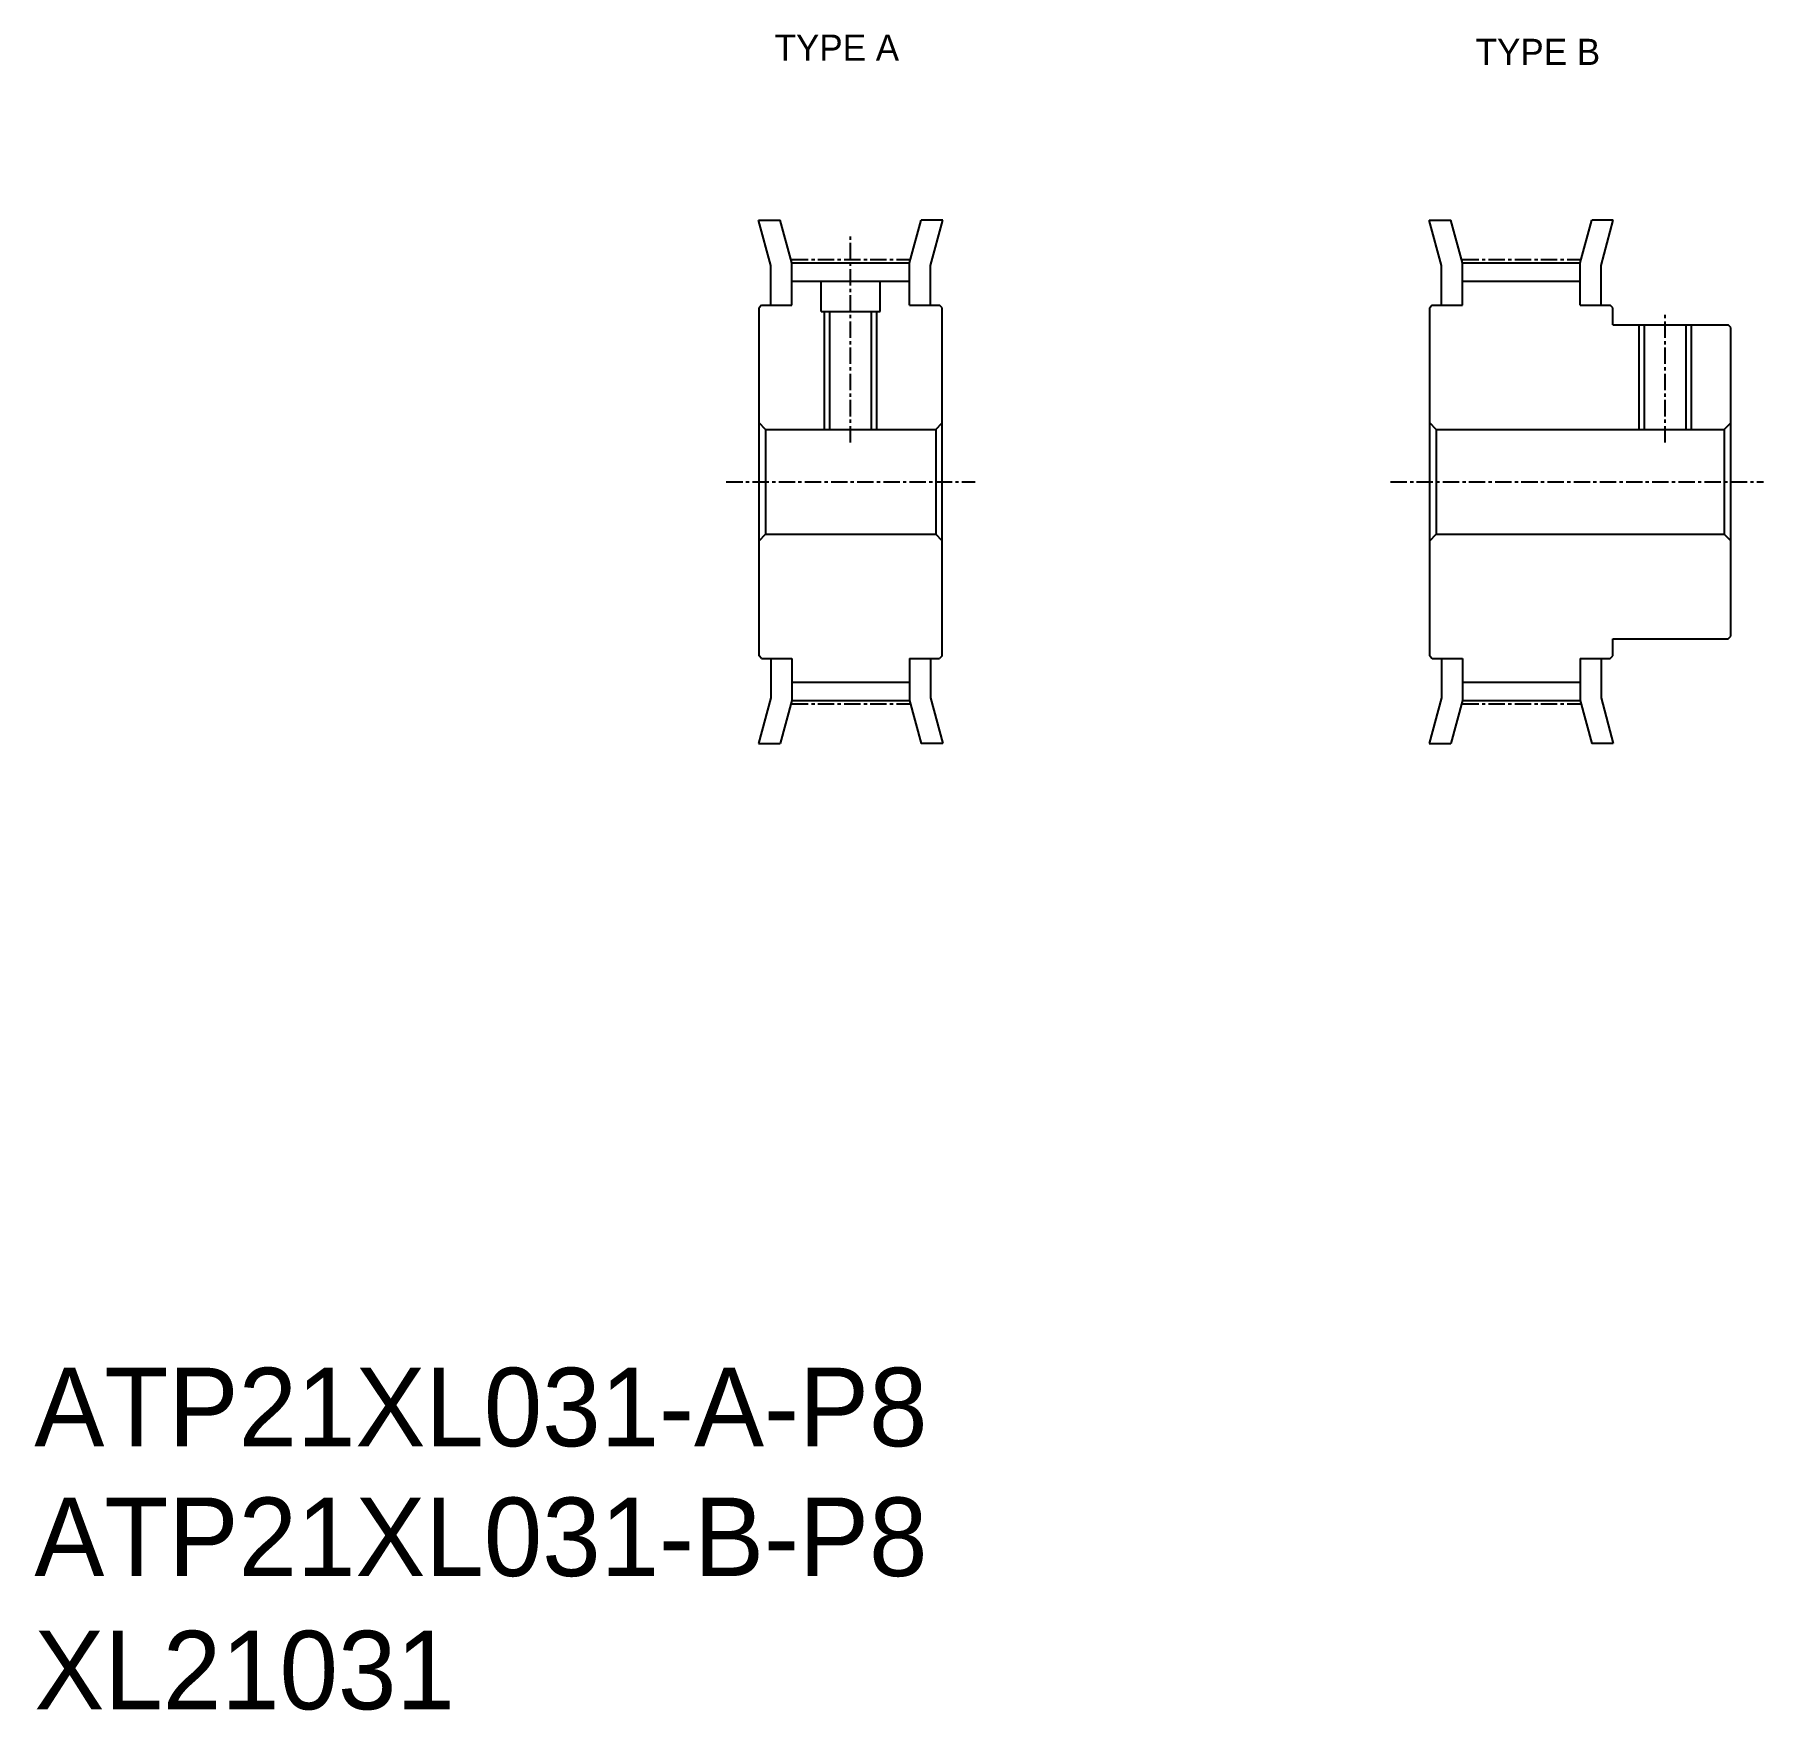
# Model space of a CAD drawing. Extents: x -286 to -154, y -61 to 67.
import ezdxf

# ---------------------------------------------------------------- set-up
doc = ezdxf.new("R2010")
doc.units = 0
doc.linetypes.add('CENTER', pattern=[2, 1.25, -0.25, 0.25, -0.25])
doc.layers.get('0').update_dxf_attribs({"linetype": 'CONTINUOUS'})
doc.layers.add('CENTER', color=1, linetype='CENTER')

msp = doc.modelspace()

# ---------------------------------------------------------------- linework, layer by layer
for p, q in [((-229.72, 49.51), (-230.66, 52.99)), ((-230.66, 52.99), (-229, 52.99)), ((-228.12, 49.72), (-229, 52.99)), ((-219.12, 49.72), (-218.24, 52.99)), ((-216.59, 52.99), (-218.24, 52.99)), ((-217.52, 49.51), (-216.59, 52.99)), ((-178.48, 49.51), (-179.42, 52.99)), ((-179.42, 52.99), (-177.76, 52.99)), ((-176.88, 49.72), (-177.76, 52.99)), ((-167.88, 49.72), (-167, 52.99)), ((-165.35, 52.99), (-167, 52.99)), ((-166.28, 49.51), (-165.35, 52.99)), ((-229.72, 46.49), (-229.72, 49.51)), ((-228.12, 49.72), (-219.12, 49.72)), ((-228.12, 46.49), (-228.12, 49.72)), ((-219.12, 46.49), (-219.12, 49.72)), ((-217.52, 46.49), (-217.52, 49.51)), ((-178.48, 46.49), (-178.48, 49.51)), ((-176.88, 49.72), (-167.88, 49.72)), ((-176.88, 46.49), (-176.88, 49.72)), ((-167.88, 46.49), (-167.88, 49.72)), ((-166.28, 46.49), (-166.28, 49.51)), ((-228.12, 48.32), (-219.12, 48.32)), ((-225.87, 45.99), (-225.87, 48.32)), ((-221.37, 45.99), (-221.37, 48.32)), ((-176.88, 48.32), (-167.88, 48.32)), ((-230.42, 46.49), (-230.62, 46.29)), ((-230.62, 19.69), (-230.62, 46.29)), ((-230.42, 46.49), (-228.12, 46.49)), ((-219.12, 46.49), (-216.82, 46.49)), ((-216.62, 46.29), (-216.82, 46.49)), ((-216.62, 19.69), (-216.62, 46.29)), ((-179.18, 46.49), (-179.38, 46.29)), ((-179.38, 19.69), (-179.38, 46.29)), ((-179.18, 46.49), (-176.88, 46.49)), ((-167.88, 46.49), (-165.58, 46.49)), ((-165.38, 46.29), (-165.58, 46.49)), ((-165.38, 44.99), (-165.38, 46.29)), ((-225.87, 45.99), (-221.37, 45.99)), ((-225.22, 36.99), (-225.22, 45.99)), ((-222.02, 36.99), (-222.02, 45.99)), ((-165.38, 44.99), (-156.58, 44.99)), ((-162.98, 36.99), (-162.98, 44.99)), ((-159.78, 36.99), (-159.78, 44.99)), ((-156.38, 44.79), (-156.58, 44.99)), ((-156.38, 21.19), (-156.38, 44.79)), ((-230.12, 36.99), (-230.62, 37.49)), ((-230.12, 36.99), (-217.12, 36.99)), ((-230.12, 36.99), (-230.12, 28.99)), ((-217.12, 36.99), (-216.62, 37.49)), ((-217.12, 36.99), (-217.12, 28.99)), ((-178.88, 36.99), (-179.38, 37.49)), ((-178.88, 36.99), (-156.88, 36.99)), ((-178.88, 36.99), (-178.88, 28.99)), ((-156.88, 36.99), (-156.38, 37.49)), ((-156.88, 36.99), (-156.88, 28.99)), ((-230.62, 28.49), (-230.12, 28.99)), ((-230.12, 28.99), (-217.12, 28.99)), ((-216.62, 28.49), (-217.12, 28.99)), ((-179.38, 28.49), (-178.88, 28.99)), ((-178.88, 28.99), (-156.88, 28.99)), ((-156.38, 28.49), (-156.88, 28.99)), ((-156.58, 20.99), (-156.38, 21.19)), ((-165.38, 20.99), (-156.58, 20.99)), ((-165.38, 19.69), (-165.38, 20.99)), ((-230.42, 19.49), (-230.62, 19.69)), ((-230.42, 19.49), (-228.12, 19.49)), ((-229.72, 19.49), (-229.72, 16.48)), ((-228.12, 19.49), (-228.12, 16.27)), ((-219.12, 19.49), (-216.82, 19.49)), ((-219.12, 19.49), (-219.12, 16.27)), ((-217.52, 19.49), (-217.52, 16.48)), ((-216.62, 19.69), (-216.82, 19.49)), ((-179.38, 19.69), (-179.18, 19.49)), ((-179.18, 19.49), (-176.88, 19.49)), ((-178.48, 19.49), (-178.48, 16.48)), ((-176.88, 19.49), (-176.88, 16.27)), ((-167.88, 19.49), (-165.58, 19.49)), ((-167.88, 19.49), (-167.88, 16.27)), ((-166.28, 19.49), (-166.28, 16.48)), ((-165.58, 19.49), (-165.38, 19.69)), ((-228.12, 17.67), (-219.12, 17.67)), ((-176.88, 17.67), (-167.88, 17.67)), ((-229.72, 16.48), (-230.66, 12.99)), ((-228.12, 16.27), (-229, 12.99)), ((-228.12, 16.27), (-219.12, 16.27)), ((-219.12, 16.27), (-218.24, 12.99)), ((-217.52, 16.48), (-216.59, 12.99)), ((-178.48, 16.48), (-179.42, 12.99)), ((-176.88, 16.27), (-177.76, 12.99)), ((-176.88, 16.27), (-167.88, 16.27)), ((-167.88, 16.27), (-167, 12.99)), ((-166.28, 16.48), (-165.35, 12.99)), ((-230.66, 12.99), (-229, 12.99)), ((-216.59, 12.99), (-218.24, 12.99)), ((-179.42, 12.99), (-177.76, 12.99)), ((-165.35, 12.99), (-167, 12.99))]:
    msp.add_line(p, q)
at = {"color": 3}
for p, q in [((-225.62, 36.99), (-225.62, 45.99)), ((-221.62, 36.99), (-221.62, 45.99)), ((-163.38, 36.99), (-163.38, 44.99)), ((-159.38, 36.99), (-159.38, 44.99))]:
    msp.add_line(p, q, dxfattribs=at)
at = {"layer": 'CENTER', "color": 1, "linetype": 'CENTER'}
for p, q in [((-223.62, 35.99), (-223.62, 51.97)), ((-228.12, 49.97), (-219.12, 49.97)), ((-176.88, 49.97), (-167.88, 49.97)), ((-161.38, 35.99), (-161.38, 45.99)), ((-233.12, 32.99), (-214.12, 32.99)), ((-182.38, 32.99), (-153.88, 32.99)), ((-228.12, 16.01), (-219.12, 16.01)), ((-176.88, 16.01), (-167.88, 16.01))]:
    msp.add_line(p, q, dxfattribs=at)

# ---------------------------------------------------------------- texts
for s, p in [('TYPE A', (-229.43, 65.16)), ('TYPE B', (-175.87, 64.84))]:
    msp.add_text(s, height=2).set_placement(p)
at = {"color": 7, "linetype": 'CONTINUOUS'}
for s, p in [('ATP21XL031-A-P8', (-285.99, -40.71)), ('ATP21XL031-B-P8', (-285.99, -50.63)), ('XL21031', (-285.99, -60.81))]:
    msp.add_text(s, height=6, dxfattribs=at).set_placement(p)

doc.saveas('drawing.dxf')
